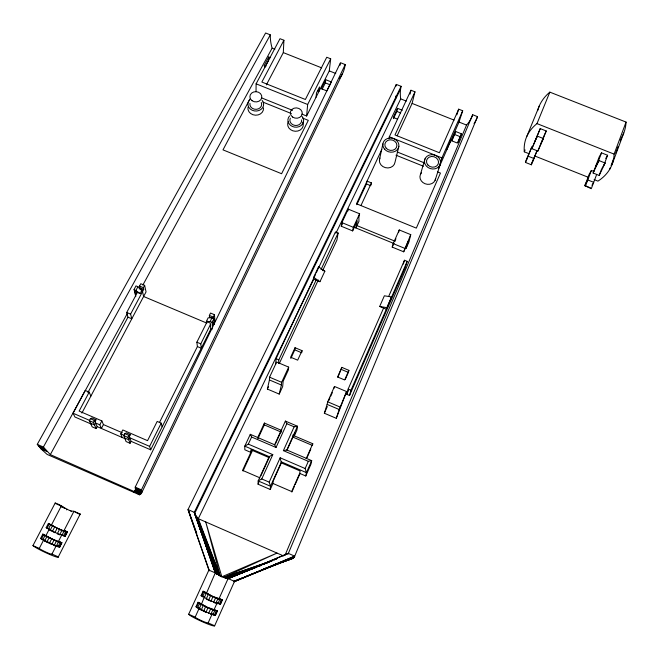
<?xml version="1.0" encoding="UTF-8"?>
<svg xmlns="http://www.w3.org/2000/svg" width="659" height="659" viewBox="0 0 659 659"><rect width="100%" height="100%" fill="white"/><g stroke="black" fill="none" stroke-linecap="round" stroke-linejoin="round"><path stroke-width="0.99" d="M256.022 91.7L256.112 83.825L280.001 38.7L283.914 40.257L283.304 52.605L266.343 84.912M270.577 57.737L268.707 56.987L268.617 60.274L264.885 67.317M281.352 462.89L300.117 470.954L299.688 473.384L305.768 475.996L306.435 472.635L305.158 468.533L280.157 457.791L281.352 462.89L273.164 481.111L272.958 483.467L270.256 489.48L258.056 484.208L258.171 480.922L269.21 456.646L272.793 454.636L248.328 444.125L244.786 446.151L244.827 449.792L250.857 452.387L250.881 449.792L269.144 457.643L260.882 475.814M257.924 438.721L264.317 424.882L264.399 423.078L281.401 430.343M269.424 379.946L269.572 377.195L276.665 362.046L288.667 367.112L288.387 369.913L283.156 381.223L282.67 386.586L279.21 394.082L267.381 389.065L269.424 379.946L281.401 385.021L279.21 394.082M269.144 457.643L269.21 456.646L244.786 446.151L250.288 434.33L274.622 444.759L276.039 447.486L286.83 423.712L285.388 421.085L274.622 444.759M275.668 364.295L276.055 358.669L315.447 274.614M278.543 363.579L278.823 359.839L316.098 280.108M270.256 489.48L270.511 486.26L281.459 461.91L306.435 472.635L311.699 460.649L286.822 449.982L283.386 450.632L294.12 426.826L297.497 426.249L296.937 430.08L294.342 435.871L294.713 433.169L287.118 450.064M281.401 385.021L281.64 382.311L288.667 367.112M301.937 114.114L306.624 116L307.654 104.493L330.686 58.816L326.749 57.251L305.372 99.484L261.862 82.045L283.914 40.257M316.048 97.244L316.477 93.018L319.516 86.972L319.071 91.222L317.506 90.604M290.825 358.447L294.804 349.855L295.043 347.713L302.044 350.654L301.855 352.079M322.21 89.146L325.34 82.894L325.703 79.706L331.362 81.963L326.88 90.926L321.213 88.66L325.703 79.706M306.624 116L329.278 70.892L330.686 58.816M313.618 277.332L313.396 278.988L319.953 281.714L324.854 271.195L318.552 266.804L313.618 277.332L319.953 281.714M318.552 266.804L318.322 268.493L335.456 231.927L338.116 233.014L336.93 240.049L322.622 270.701M341.28 226.251L341.906 222.627L348.216 209.125L359.608 213.771L358.875 217.437L358.949 221.317L355.893 227.948L357.326 220.79L352.647 230.905L341.28 226.251L342.565 223.5M347.886 210.971L348.216 209.125M335.909 233.253L400.697 98.875L400.458 96.955A97.829 54.631 22.1 0 1 400.623 88.899L401.092 86.321L396.306 84.418L188.013 509.58L209.092 569.895M352.647 230.905L353.348 227.306L359.608 213.771M292.621 435.138L312.77 443.746L312.432 445.451L292.621 436.983M356.816 204.694L366.47 183.943L367.038 181.134L371.445 182.914L371.05 184.784M379.444 159.783L382.879 143.868M327.128 404.395L327.696 401.809L334.492 386.454L346.601 391.561L336.279 418.308L324.352 413.242L327.128 404.395L339.212 409.511L336.279 418.308M133.686 492.265L135.499 490.222L135.219 487.133L340.472 62.696L345.217 64.582L141.446 489.851L141.842 492.018L141.183 493.673L139.502 494.81L47.16 454.438L41.146 449.001L37.266 444.364L265.618 32.991L270.314 34.853A96.939 53.428 27.4 0 0 271.574 46.138L272.126 48.156L142.846 285.059M388.876 138.802L389.329 136.8L410.977 90.242L414.972 91.823L412.106 103.414L397.138 135.803M334.088 388.233L334.492 386.454M393.456 118.678L396.85 111.42L397.542 108.34L402.311 110.242M337.894 377.253L341.84 367.384L348.891 370.35L348.545 371.709M410.046 94.113L410.977 90.242M398.868 146.347L395.021 162.188A7.883 6.903 12.4 0 1 385.293 167.633A7.883 6.903 12.4 0 1 379.946 158.053M339.212 409.511L346.601 391.561M388.653 296.476L404.502 260.239L407.188 261.343L405.079 268.032L349.534 395.491L346.766 394.321L348.15 389.082L383.579 308.082M349.534 395.491L350.959 390.268L407.188 261.343M392.22 247.109L393.192 243.608L399.263 229.95L410.746 234.637L409.008 241.771L406.068 248.476L408.176 241.565L403.687 251.804L392.22 247.109L393.868 243.393M398.514 232.627L399.263 229.95M420.467 174.371L424.997 158.811M391.454 296.929L386.306 309.211L379.683 306.46L384.362 295.8L391.454 296.929L390.968 298.527M403.687 251.804L410.746 234.637M403.316 264.07L404.502 260.239M462.7 110.761L441.942 157.905L438.54 168.589L459.002 122.063L462.7 110.761L458.68 109.172L439.405 152.748L394.996 134.955L414.972 91.823M435.121 180.286L440.047 164.857A8.13 7.084 15.4 0 0 431.225 154.717A8.13 7.084 15.4 0 0 426.266 165.977A8.13 7.084 15.4 0 0 440.047 164.857M456.86 114.831L458.68 109.172M446.884 149.609L450.896 139.444L449.619 143.407M451.885 140.944L455.69 131.52L461.465 133.818L458.046 142.319M288.032 554.161L472.676 114.724L477.52 116.651L294.351 557.02L291.739 558.857L274.441 564.73M609.633 169.437L610.349 167.526M611.058 165.615L613.545 158.926M615.679 153.193L618.167 146.504M620.3 140.771L621.371 137.904M611.98 164.684L623.776 132.978M594.121 179.61L597.944 181.134A98.29 54.738 21 0 0 614.106 154.115L626.05 122.072L549.828 92.136A99.311 56.69 16.5 0 0 537.686 110.679M603.957 164.997L607.606 155.269L601.519 152.863L599.212 156.858L593.108 173.012L599.188 175.426L601.626 168.935M597.845 162.575L601.519 152.863M596.568 174.693L591.304 188.688L584.549 185.517L587.779 179.948L593.701 182.304L591.947 185.278M585.62 183.672L589.212 174.215L591.378 170.45L593.916 171.455M585.365 186.324L591.378 170.45M532.134 162.353L537.003 150.68M531.541 163.621L533.947 158.506L528.073 156.167L525.429 161.941L525.52 162.452L531.409 164.799L536.978 151.002M542.382 140.573L546.253 130.984L540.223 128.604L531.862 148.662L537.884 151.051L544.318 135.111M526.302 160.03L531.879 146.8L525.52 162.452M536.335 138.176L540.223 128.604M529.086 153.728L524.3 151.825L525.075 149.914M524.3 151.825A100.539 54.779 17.1 0 1 526.755 136.545A100.539 54.771 17.1 0 1 536.986 123.612L549.828 92.136M526.755 136.545L539.441 105.621M284.952 555.43L466.547 125.07L467.733 123.711A96.947 53.741 26.5 0 0 472.676 114.724M531.862 148.662L537.283 136.108L543.354 138.522L537.884 151.051M346.766 394.321L348.405 390.573M461.465 133.818L457.42 143.069L451.629 140.754L455.69 131.52M305.158 468.533L308.33 461.325L311.699 460.649L310.974 464.134L305.768 475.996M348.891 370.35L344.657 379.963L337.589 376.981L341.84 367.384M345.308 379.345L348.372 372.384L341.354 369.435M324.352 413.242L327.325 406.504M299.688 473.384L291.673 491.548L272.958 483.467M306.163 458.722L312.77 443.746M291.846 492.084L294.318 486.49M295.141 484.62L300.084 473.434M307.078 457.577L310.784 449.183M328.825 400.565L329.994 397.921M330.769 396.166L332.325 392.649M394.7 241.54L395.935 238.756M194.29 512.323L215.542 573.297L194.29 512.323L188.013 509.58L208.878 570.101L188.672 614.229A14.267 1.318 24.4 0 0 202.198 621.676A14.267 1.318 24.4 0 0 214.653 625.786L234.513 581.395L294.688 556.155L288.312 553.371L227.907 578.742L221.836 576.814L215.279 572.918L194.29 512.323L401.092 86.321M188.672 614.229L195.163 617.112A7.134 0.659 24.4 0 0 201.926 620.844A7.134 0.659 24.4 0 0 208.145 622.895L212.19 613.916L215.427 615.358L217.437 610.893L207.956 607.491L198.03 602.285L195.995 606.733L196.44 607.236L197.519 607.993L199.537 603.562L198.466 602.796L196.44 607.236L207.61 612.639L215.427 615.358M214.191 609.451L217.198 602.779L220.427 604.212L222.421 599.781L212.948 596.461L203.079 591.222L201.061 595.637L201.497 596.156L203.507 591.749L215.518 597.993L221.243 599.912L222.421 599.781M219.192 598.347L228.096 578.569L234.513 581.395L234.118 581.74L294.351 557.02L245.173 576.749M286.822 449.982L297.497 426.249L285.388 421.085M213.195 614.13L214.793 610.572L217.437 610.893M217.775 603.941L219.76 599.533L217.429 598.191M219.258 604.336L221.243 599.912L218.417 598.446M208.557 613.43L210.55 609.007L209.611 608.199M272.793 454.636L261.763 478.936L258.171 480.922L270.511 486.26L269.185 482.141L280.157 457.791M210.847 614.336L212.841 609.904L211.144 608.801M212.948 596.461L211.061 601.337L208.565 600.184L210.559 595.802L211.284 595.695M203.334 605.209L201.152 604.525L199.142 608.949L206.069 612.368L207.956 607.491M202.56 596.93L204.562 592.532L207.28 593.52M195.163 617.112L199.232 608.166L195.995 606.733M201.547 604.056L204.29 597.062L201.061 595.637M206.58 592.993L215.279 572.918L208.878 570.101L209.43 570.867M204.166 597.911L206.168 593.52L208.351 594.171M275.388 443.919L281.772 429.874M258.056 484.208L258.83 482.495M534.457 142.27L537.283 136.108M252.109 449.677L242.561 470.345L259.868 477.816M257.554 437.889L264.399 423.078M243.014 471.004L252.809 449.792M302.044 350.654L297.662 360.16L290.644 357.203L295.043 347.713M248.328 444.125L251.631 437.016L250.288 434.33M360.943 205.575L371.445 182.914M381.783 149.478L356.503 203.771L416.315 228.129L440.443 173.07L437.601 171.933M321.007 269.605L338.116 233.014M397.542 108.34L393.291 117.45L397.393 119.09M267.381 389.065L268.551 386.569M279.268 363.595L318.289 279.993M316.271 272.867L317.91 269.366M544.705 134.288L546.253 130.984M540.462 144.65L543.354 138.522M593.108 173.012L599.006 160.582L605.127 163.012L599.188 175.426M342.194 74.22L141.644 492.907L135.532 490.074M313.569 279.589L198.293 518.691L220.18 576.057L205.74 521.944L221.836 576.814L277.011 553.082L223.483 577.506L271.92 560.801L223.483 577.506M135.935 488.673L134.593 491.441L139.502 494.81M194.66 513.493L216.226 573.841L194.66 513.493L400.623 88.899M131.059 441.316L130.07 443.285L126.067 441.546L123.834 435.64L124.856 433.647L128.917 435.41L131.059 441.316L150.68 449.817L149.618 446.382L161.208 423.169L157.18 421.439L147.55 440.657L122.805 429.956L120.786 433.902L122.162 437.461M207.404 321.164L196.868 342.186L197.403 346.576L201.283 348.224L200.789 343.85L210.394 324.607M212.569 328.149L212.074 322.342L213.895 318.684L211.959 317.869L208.178 317.778L206.349 321.427L210.262 323.067L210.781 329.146L150.68 449.817M212.322 325.422L214.134 321.781M213.747 323.207L214.908 320.867L214.439 314.697L210.542 313.058L209.364 315.422L209.496 316.979L213.384 318.61L213.261 317.061L214.439 314.697M159.527 422.37L197.403 346.576M206.349 321.427L210.13 321.526L211.959 317.869M130.07 443.285L127.904 437.403L128.917 435.41L130.367 434.619L126.314 432.872L124.856 433.647M129.353 436.604L130.367 434.619M73.956 511.269C67.737 511.45 61.452 504.728 55.191 502.998L32.95 545.603A14.226 1.269 25.1 0 0 47.918 553.667A14.226 1.269 25.1 0 0 58.305 556.88L80.217 514.028L73.956 511.269L64.137 530.363L67.366 532.134L65.175 536.401M57.943 546.888L60.142 542.604L61.872 542.835L58.626 541.088L61.938 534.647L65.093 536.039L67.284 531.764L64.137 530.363M63.429 536.195L65.62 531.937L67.284 531.764M64.607 536.459L66.79 532.192L57.259 528.156L48.404 523.403L46.188 527.67L46.954 528.337L49.17 524.078L48.404 523.403M58.363 546.789L41.385 539.029L40.611 538.387L42.843 534.087L51.756 538.807L61.312 542.876L59.112 547.176L59.664 547.143L61.781 542.489M50.1 543.716L51.764 544.482L53.964 540.207L53.42 539.573M55.545 546.047L54.145 545.495L56.345 541.22L55.002 540.248M32.95 545.603L39.276 548.42A7.109 0.634 25.1 0 0 46.773 552.456A7.109 0.634 25.1 0 0 51.954 554.054L56.41 545.397L59.574 546.805M56.246 546.319L58.445 542.036L60.142 542.604L57.539 541.171M61.74 535.643L63.923 531.393L65.62 531.937L63.033 530.495M48.651 537.225L46.83 536.698L44.614 540.973L46.838 542.135L49.046 537.868L50.125 538.008M46.838 542.135L49.277 543.337L51.756 538.807M42.753 539.91L44.977 535.627L47.415 536.508M91.362 424.124L74.937 417.007L73.058 413.234L85.209 390.433L89.179 392.146L79.138 411.068L101.848 420.887L103.422 424.577L101.395 428.465L99.806 424.816L95.53 422.963L94.501 424.931L90.481 423.193M39.276 548.42L43.766 539.787L40.611 538.387M45.998 535.487L49.334 529.062A7.06 0.75 25.3 0 0 56.723 533.172A7.06 0.75 25.3 0 0 61.938 534.647M51.55 524.795L61.444 505.75M55.636 527.357L54.549 527.249L52.349 531.484L50.142 530.306L52.349 526.063L54.17 526.566M96.148 428.581L97.17 426.637L94.418 420.475L90.374 418.72L89.336 420.697L92.178 426.859L96.148 428.581L93.38 422.452L89.336 420.697M99.806 424.816L101.848 420.887M41.385 539.029L43.618 534.737L42.843 534.087M93.38 422.452L94.418 420.475L96.008 419.758L91.972 418.012L90.374 418.72M94.978 421.727L96.008 419.758M249.868 99.056L222.997 149.865L281.599 173.729L308.313 120.366L302.654 118.093M135.77 296.641L134.065 289.49L135.985 285.899L137.92 286.714L136.009 290.314L136.784 293.584L126.709 312.498L127.961 317.168L131.8 318.799L130.589 314.137L143.761 289.317L143.407 287.67L144.634 285.347L140.779 283.724L139.543 286.047L139.922 287.695L143.761 289.317M268.707 56.987L264.028 65.818L265.906 66.567M81.897 413.069L146.051 291.888L144.634 285.347M134.485 291.146L140.26 293.584L142.171 290.001L137.92 286.714M87.902 392.591L127.961 317.168M140.466 494.299L50.323 454.611L127.624 312.951M50.323 454.611L43.395 447.041L270.314 34.853M595.555 166.521L599.006 160.582M605.728 158.457L607.606 155.269M602.087 168.144L605.127 163.012M66.435 509.86L67.061 509.185M57.259 528.156L54.779 532.686L53.165 531.887M220.427 604.212L222.149 600.003L219.019 598.496M234.118 581.74L294.688 556.155M288.312 553.371L227.907 578.742L256.079 567.267M257.957 566.501L260.775 565.348M262.653 564.582L267.348 562.671L225.007 578.075L267.241 562.745M272.043 560.76L269.276 561.979M273.922 559.993L276.739 558.848M267.134 562.662L227.297 578.717L255.931 567.424M269.029 561.896L271.879 560.751M273.773 559.985L276.623 558.84M233.83 581.304L243.286 577.515M258.789 566.295L260.7 565.546M233.83 581.312L293.741 557.761L264.226 568.783M260.684 565.282L226.309 578.495L260.75 565.422M262.595 564.549L267.373 562.712M261.409 569.977L292.868 558.371L274.556 564.615M282.587 561.608L291.739 558.857L282.942 561.559M287.39 560.026L290.364 559.211L288.741 559.442M79.492 514.704L80.283 514.572L80.217 514.028M206.283 606.725L199.537 603.562L202.255 604.567M204.274 611.157L203.565 611.214L205.567 606.791L214.793 610.572L212.445 609.254M58.321 541.352L61.872 542.835L59.664 547.143L56.106 545.652M63.989 508.303L65.463 508.386M379.683 306.46L386.784 307.638M209.71 594.912L208.211 594.632L206.218 599.023L208.565 600.184M204.71 605.942L203.211 605.629L201.201 610.053L202.692 610.382M61.262 506.903L64.005 507.587M44.614 540.973L46.427 541.509M199.142 608.949L201.316 609.649M60.859 506.186L62.803 506.845M52.942 525.849L49.17 524.078L52.053 525.239M43.568 540.207L45.191 540.8M198.425 608.331L200.237 609.007M536.986 123.612L614.106 154.115M57.004 504.275L61.93 506.227M400.697 98.875L406.315 101.107M412.106 103.414L454.092 120.111M459.002 122.063L466.547 125.07M272.126 48.156L274.877 49.244M283.304 52.605L321.666 67.861M329.278 70.892L335.761 73.47M534.82 156.01L588.38 177.329M584.549 185.517L590.423 187.856M325.34 82.894L330.035 84.772M396.85 111.42L400.639 112.928M454.718 134.502L460.46 136.792M389.329 136.8L441.942 157.905M256.112 83.825L307.654 104.493M397.196 151.965L424.445 162.921M261.607 97.903L292.555 110.341M395.977 155.186L423.416 166.225M263.073 102.17L291.352 113.537M366.47 183.943L370.852 185.723M356.964 225.625L394.898 241.136M354.031 227.182L393.876 243.484M341.906 222.627L353.348 227.306M393.192 243.608L404.733 248.336M46.509 535.924L43.618 534.737L58.445 542.036L56.41 540.792M322.548 270.239L324.854 271.195M294.804 349.855L301.764 352.787M139.543 286.047L143.407 287.67M209.364 315.422L213.261 317.061M139.074 288.7L142.171 290.001M140.993 290.99L142.533 291.632L143.613 296.484L206.844 323.124M134.065 289.49L140.26 293.584M210.13 321.526L212.074 322.342M134.873 292.785L136.784 293.584M210.781 329.146L212.083 329.698M276.055 358.669L278.823 359.839M348.15 389.082L350.959 390.268M126.709 312.498L130.589 314.137M196.868 342.186L200.789 343.85M269.572 377.195L281.64 382.311M327.696 401.809L339.863 406.965M286.83 423.712L294.12 426.826M264.317 424.882L281.294 432.139M251.631 437.016L276.039 447.486M283.386 450.632L308.33 461.325M261.763 478.936L269.185 482.141M103.422 424.577L122.269 432.741M73.058 413.234L89.665 420.426M120.786 433.902L124.09 435.335M149.618 446.382L129.782 437.798L128.777 439.775L124.74 438.029M123.834 435.64L127.904 437.403M97.17 426.637L125.432 438.878M37.266 444.364L43.395 447.041M135.219 487.133L141.446 489.851M38.313 445.814L44.417 448.474M39.606 447.362L45.685 450.015M41.146 449.001L47.201 451.646M283.609 555.965L198.293 518.691L195.295 514.77L217.281 574.516L196.193 516.137L218.623 575.266L197.338 517.612L220.18 576.057M203.079 591.222L206.3 592.647M46.188 527.67L49.334 529.062M198.03 602.285L201.259 603.718M208.145 622.895L214.653 625.786M51.954 554.054L58.305 556.88M135.54 488.171L141.776 490.996M135.663 489.217L141.842 492.018M135.169 490.815L141.183 493.673M214.027 609.591L217.173 611.091L215.172 615.547L214.274 615.432L216.267 610.984L213.425 609.517M74.895 511.977L80.283 514.572M211.424 613.974L213.557 615.069M210.443 613.694L212.009 614.575M50.142 530.306L48.305 529.235L50.512 524.984L63.923 531.393L61.905 530.133M54.203 545.084L55.57 545.907M216.127 597.754L217.808 598.874L215.822 603.273L213.532 602.392L215.518 597.993L214.595 597.169M52.794 544.532L54.145 545.495M60.496 529.589L61.814 530.594L59.631 534.836L57.259 533.823L59.45 529.589L58.915 528.922M70.282 510.61L71.567 511.648M43.766 539.787L44.277 540.215M55.191 502.998L56.18 503.946M51.204 543.856L51.764 544.482M188.416 510.766L189.537 512.743M89.179 392.146L90.876 396.108M189.075 512.051L196.786 533.304M531.245 164.256L531.409 164.799M205.954 611.931L206.069 612.368M161.208 423.169L162.139 426.818M213.895 318.684L214.348 324.516M345.217 64.582A97.532 51.913 31.1 0 1 339.558 78.355M340.341 63.569A97.524 51.806 31.2 0 1 340.028 65.274M263.501 107.87A7.826 6.755 3.5 0 1 255.494 115.201A7.826 6.755 3.5 0 1 247.998 107.236M302.745 122.137A7.842 6.804 5.9 0 1 295.331 131.273A7.842 6.804 5.9 0 1 288.288 121.553M261.285 102.524A5.906 5.091 3.5 0 1 256.367 109.328A5.906 5.091 3.5 0 1 249.942 103.339M301.633 119.864A5.915 5.132 6 0 1 294.96 125.424A5.915 5.132 6 0 1 290.322 118.216M262.142 100.382A7.875 6.788 3.5 0 1 260.915 109.476A7.875 6.788 3.5 0 1 250.272 109.04A7.875 6.788 3.5 0 1 249.67 99.863M302.086 116.445A7.892 6.837 6 0 1 300.998 125.622A7.892 6.837 6 0 1 290.339 125.194A7.892 6.837 6 0 1 289.606 115.943M435.599 178.531A7.916 6.944 15.5 0 1 424.973 183.713A7.916 6.944 15.5 0 1 421.447 172.831M477.528 116.651A97.013 53.824 26.3 0 1 474.043 123.53M396.108 97.853A97.804 54.631 22.3 0 1 395.837 96M395.977 86.14A97.804 54.631 22.3 0 1 396.298 84.418M217.198 602.779A7.084 0.783 24.4 0 1 210.954 600.868A7.084 0.783 24.4 0 1 204.29 597.062M626.05 122.072A97.079 56.674 20.7 0 1 621.824 137.105M252.084 100.72A5.972 5.132 3.6 0 0 261.747 97.697A5.972 5.132 3.6 0 0 253.715 91.963A5.972 5.132 3.6 0 0 252.084 100.72M292.645 117.063A5.989 5.173 6 0 0 302.226 113.916A5.989 5.173 6 0 0 294.038 108.208A5.989 5.173 6 0 0 292.645 117.063M384.568 149.206A8.097 7.043 12.4 0 0 398.357 148.11A8.097 7.043 12.4 0 0 389.691 138.06A8.097 7.043 12.4 0 0 384.568 149.206M427.872 164.981A6.096 5.313 15.4 0 0 438.186 164.05A6.096 5.313 15.4 0 0 431.488 156.496A6.096 5.313 15.4 0 0 427.872 164.981M386.141 148.176A6.071 5.28 12.4 0 0 396.487 147.361A6.071 5.28 12.4 0 0 389.996 139.815A6.071 5.28 12.4 0 0 386.141 148.176"/></g></svg>
